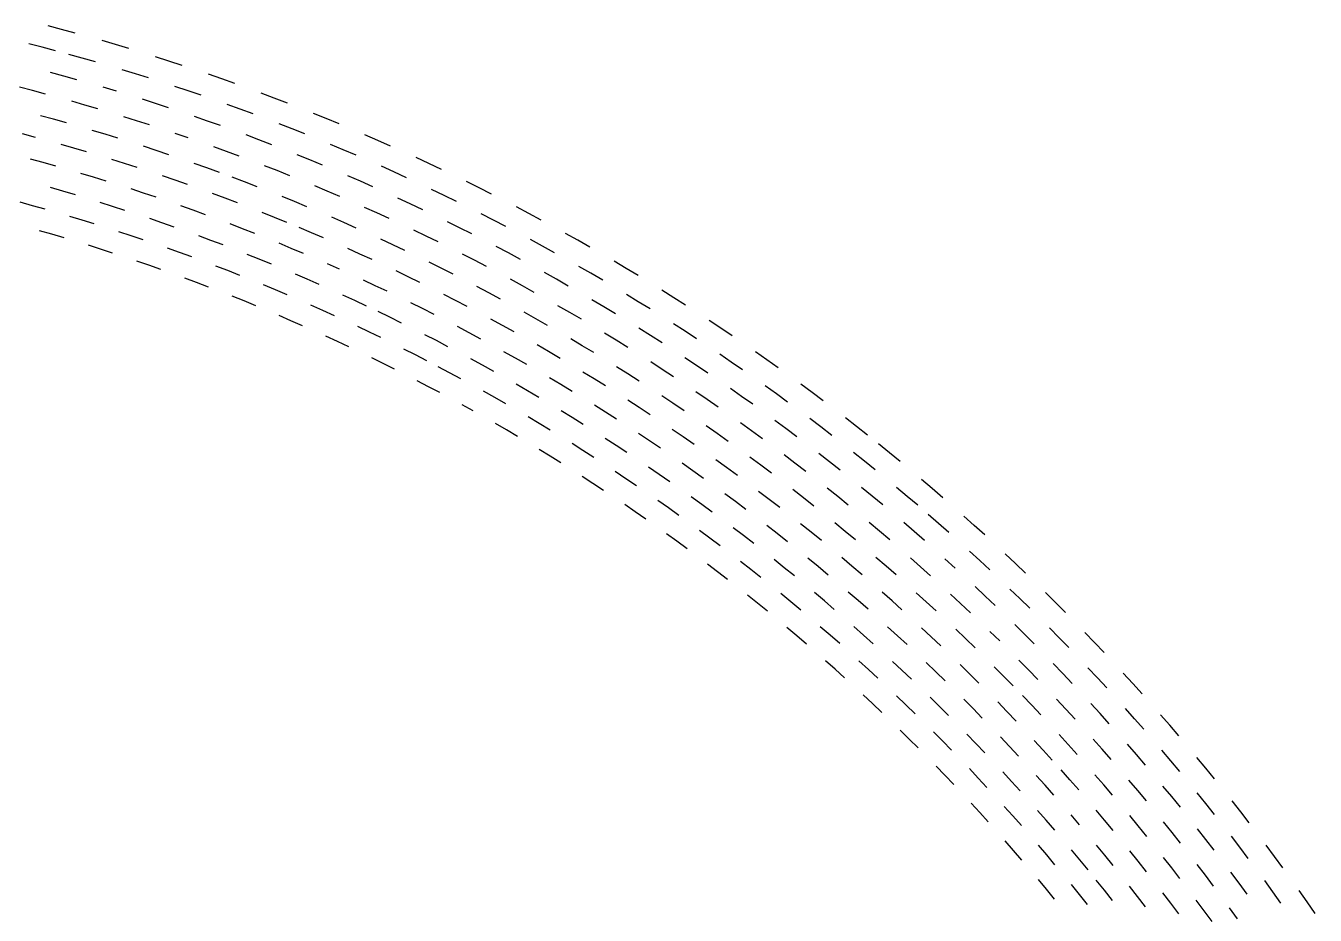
# Model space of a CAD drawing. Header units: metres. Extents: x -298 to 300, y -298 to 299.
# Drawn here: x 73.3 to 246.8, y 169.8 to 289.5 of the extents above; entities that cross this region are included whole.
import ezdxf

# ---------------------------------------------------------------- set-up
doc = ezdxf.new("R2010")
doc.units = ezdxf.units.M

msp = doc.modelspace()

# ---------------------------------------------------------------- linework, layer by layer
for p, q in [((78.100945, 289.0238, -692.8203), (76.28271, 289.50586, -692.8203)), ((79.91607, 288.53027, -692.8203), (78.100945, 289.0238, -692.8203)), ((75.49645, 286.62018, -692.8203), (73.69341, 287.08594, -692.8203)), ((77.29662, 286.14313, -692.8203), (75.49645, 286.62018, -692.8203)), ((85.34258, 286.98157, -692.8203), (83.53698, 287.50916, -692.8203)), ((87.14483, 286.44257, -692.8203), (85.34258, 286.98157, -692.8203)), ((80.88775, 285.1551, -692.8203), (79.09374, 285.65472, -692.8203)), ((82.67864, 284.64417, -692.8203), (80.88775, 285.1551, -692.8203)), ((92.53094, 284.75787, -692.8203), (90.73907, 285.3307, -692.8203)), ((94.319145, 284.17377, -692.8203), (92.53094, 284.75787, -692.8203)), ((78.39385, 282.74524, -692.8203), (76.615166, 283.22925, -692.8203)), ((88.03161, 283.04395, -692.8203), (86.2506, 283.58856, -692.8203)), ((89.809135, 282.48816, -692.8203), (88.03161, 283.04395, -692.8203)), ((99.66143, 282.3542, -692.8203), (97.88445, 282.97192, -692.8203)), ((74.17687, 280.78223, -692.8203), (72.41064, 281.23975, -692.8203)), ((80.16949, 282.25012, -692.8203), (78.39385, 282.74524, -692.8203)), ((85.47729, 280.69775, -692.8203), (83.711296, 281.22632, -692.8203)), ((95.120415, 280.7539, -692.8203), (93.35363, 281.34308, -692.8203)), ((101.43444, 281.72534, -692.8203), (99.66143, 282.3542, -692.8203)), ((75.94024, 280.3136, -692.8203), (74.17687, 280.78223, -692.8203)), ((90.75512, 279.0456, -692.8203), (88.99926, 279.60742, -692.8203)), ((96.88348, 280.15356, -692.8203), (95.120415, 280.7539, -692.8203)), ((106.729485, 279.77197, -692.8203), (104.96856, 280.4342, -692.8203)), ((108.48626, 279.0987, -692.8203), (106.729485, 279.77197, -692.8203)), ((81.21221, 278.8413, -692.8203), (79.45794, 279.34314, -692.8203)), ((82.96331, 278.32855, -692.8203), (81.21221, 278.8413, -692.8203)), ((92.50738, 278.47278, -692.8203), (90.75512, 279.0456, -692.8203)), ((102.14971, 278.28625, -692.8203), (100.39825, 278.91974, -692.8203)), ((103.89727, 277.64185, -692.8203), (102.14971, 278.28625, -692.8203)), ((113.73077, 277.01282, -692.8203), (111.98699, 277.71912, -692.8203)), ((77.005486, 276.92303, -692.8203), (75.26336, 277.39844, -692.8203)), ((78.7445, 276.4367, -692.8203), (77.005486, 276.92303, -692.8203)), ((88.19683, 276.72424, -692.8203), (86.45568, 277.26996, -692.8203)), ((89.93456, 276.16754, -692.8203), (88.19683, 276.72424, -692.8203)), ((97.74218, 276.68848, -692.8203), (96.00097, 277.2942, -692.8203)), ((99.47961, 276.07178, -692.8203), (97.74218, 276.68848, -692.8203)), ((109.115105, 275.6427, -692.8203), (107.38, 276.31995, -692.8203)), ((115.470146, 276.29553, -692.8203), (113.73077, 277.01282, -692.8203)), ((74.58434, 274.48376, -692.8203), (72.85766, 274.94403, -692.8203)), ((83.94305, 274.91223, -692.8203), (82.21343, 275.43127, -692.8203)), ((85.669426, 274.38232, -692.8203), (83.94305, 274.91223, -692.8203)), ((95.126335, 274.43213, -692.8203), (93.39941, 275.02148, -692.8203)), ((104.668144, 274.15637, -692.8203), (102.94262, 274.8058, -692.8203)), ((110.84594, 274.95447, -692.8203), (109.115105, 275.6427, -692.8203)), ((120.66076, 274.0785, -692.8203), (118.93517, 274.82837, -692.8203)), ((79.7467, 273.03815, -692.8203), (78.02892, 273.53082, -692.8203)), ((81.46136, 272.53467, -692.8203), (79.7467, 273.03815, -692.8203)), ((90.82824, 272.72766, -692.8203), (89.112114, 273.29004, -692.8203)), ((92.540825, 272.15454, -692.8203), (90.82824, 272.72766, -692.8203)), ((100.28466, 272.59912, -692.8203), (98.569084, 273.22095, -692.8203)), ((101.99633, 271.96655, -692.8203), (100.28466, 272.59912, -692.8203)), ((106.38958, 273.49622, -692.8203), (104.668144, 274.15637, -692.8203)), ((116.01208, 272.82477, -692.8203), (114.29449, 273.54553, -692.8203)), ((117.72515, 272.09326, -692.8203), (116.01208, 272.82477, -692.8203)), ((122.381584, 273.31775, -692.8203), (120.66076, 274.0785, -692.8203)), ((75.608574, 271.10303, -692.8203), (73.90307, 271.5697, -692.8203)), ((77.31109, 270.62555, -692.8203), (75.608574, 271.10303, -692.8203)), ((86.58593, 270.9596, -692.8203), (84.881035, 271.49536, -692.8203)), ((88.28747, 270.4132, -692.8203), (86.58593, 270.9596, -692.8203)), ((97.65661, 270.37067, -692.8203), (95.95507, 270.976, -692.8203)), ((111.52856, 271.451, -692.8203), (109.81982, 272.14355, -692.8203)), ((113.2329, 270.7478, -692.8203), (111.52856, 271.451, -692.8203)), ((127.51513, 270.97083, -692.8203), (125.80883, 271.76385, -692.8203)), ((129.21635, 270.167, -692.8203), (127.51513, 270.97083, -692.8203)), ((82.40038, 269.12915, -692.8203), (80.707085, 269.6386, -692.8203)), ((84.09045, 268.60907, -692.8203), (82.40038, 269.12915, -692.8203)), ((93.37115, 268.70984, -692.8203), (91.68017, 269.28833, -692.8203)), ((99.35436, 269.75464, -692.8203), (97.65661, 270.37067, -692.8203)), ((102.73809, 268.49066, -692.8203), (101.04821, 269.12793, -692.8203)), ((107.10717, 270.0044, -692.8203), (105.40771, 270.6692, -692.8203)), ((108.80248, 269.32898, -692.8203), (107.10717, 270.0044, -692.8203)), ((118.319084, 268.57397, -692.8203), (116.62823, 269.3092, -692.8203)), ((122.83642, 269.83435, -692.8203), (121.13738, 270.59802, -692.8203)), ((124.53057, 269.05994, -692.8203), (122.83642, 269.83435, -692.8203)), ((78.27239, 267.2373, -692.8203), (76.59112, 267.72083, -692.8203)), ((89.14074, 266.98517, -692.8203), (87.460686, 267.537, -692.8203)), ((95.058464, 268.12085, -692.8203), (93.37115, 268.70984, -692.8203)), ((104.42394, 267.8427, -692.8203), (102.73809, 268.49066, -692.8203)), ((113.86266, 267.23895, -692.8203), (112.18029, 267.94623, -692.8203)), ((120.0053, 267.82806, -692.8203), (118.319084, 268.57397, -692.8203)), ((129.58366, 266.67316, -692.8203), (127.90429, 267.47937, -692.8203)), ((134.28941, 267.6917, -692.8203), (132.60362, 268.52747, -692.8203)), ((135.97002, 266.8454, -692.8203), (134.28941, 267.6917, -692.8203)), ((74.20287, 265.28528, -692.8203), (72.53399, 265.7433, -692.8203)), ((79.950676, 266.74316, -692.8203), (78.27239, 267.2373, -692.8203)), ((84.96636, 265.1977, -692.8203), (83.29772, 265.7234, -692.8203)), ((90.81725, 266.42273, -692.8203), (89.14074, 266.98517, -692.8203)), ((100.09789, 266.29016, -692.8203), (98.42193, 266.91095, -692.8203)), ((101.76995, 265.65887, -692.8203), (100.09789, 266.29016, -692.8203)), ((109.45672, 265.83557, -692.8203), (107.78332, 266.51514, -692.8203)), ((111.12585, 265.1454, -692.8203), (109.45672, 265.83557, -692.8203)), ((115.54052, 266.52112, -692.8203), (113.86266, 267.23895, -692.8203)), ((125.03545, 265.52698, -692.8203), (123.36352, 266.30457, -692.8203)), ((131.25792, 265.85645, -692.8203), (129.58366, 266.67316, -692.8203)), ((75.86895, 264.81677, -692.8203), (74.20287, 265.28528, -692.8203)), ((80.84899, 263.3485, -692.8203), (79.19201, 263.8484, -692.8203)), ((86.63177, 264.6615, -692.8203), (84.96636, 265.1977, -692.8203)), ((95.82537, 264.67236, -692.8203), (94.15966, 265.26636, -692.8203)), ((97.4873, 264.068, -692.8203), (95.82537, 264.67236, -692.8203)), ((106.76202, 263.70215, -692.8203), (105.102104, 264.36487, -692.8203)), ((120.546745, 264.30444, -692.8203), (118.88262, 265.05383, -692.8203)), ((122.20611, 263.54468, -692.8203), (120.546745, 264.30444, -692.8203)), ((126.702446, 264.73895, -692.8203), (125.03545, 265.52698, -692.8203)), ((136.24962, 263.34332, -692.8203), (134.59093, 264.19153, -692.8203)), ((140.97948, 264.2433, -692.8203), (139.31511, 265.12115, -692.8203)), ((142.63835, 263.35498, -692.8203), (140.97948, 264.2433, -692.8203)), ((82.5028, 262.83832, -692.8203), (80.84899, 263.3485, -692.8203)), ((91.60729, 262.99042, -692.8203), (89.95226, 263.55786, -692.8203)), ((93.25872, 262.41254, -692.8203), (91.60729, 262.99042, -692.8203)), ((102.450066, 262.19226, -692.8203), (100.799736, 262.82788, -692.8203)), ((104.09637, 261.54626, -692.8203), (102.450066, 262.19226, -692.8203)), ((108.41778, 263.029, -692.8203), (106.76202, 263.70215, -692.8203)), ((111.716484, 261.65155, -692.8203), (110.06927, 262.34546, -692.8203)), ((116.106804, 263.01233, -692.8203), (114.45092, 263.73376, -692.8203)), ((117.75811, 262.2804, -692.8203), (116.106804, 263.01233, -692.8203)), ((131.67339, 262.31213, -692.8203), (130.02147, 263.13147, -692.8203)), ((133.32018, 261.48242, -692.8203), (131.67339, 262.31213, -692.8203)), ((137.90288, 262.48474, -692.8203), (136.24962, 263.34332, -692.8203)), ((76.78936, 261.43884, -692.8203), (75.14452, 261.9132, -692.8203)), ((78.431206, 260.95416, -692.8203), (76.78936, 261.43884, -692.8203)), ((87.44457, 261.24536, -692.8203), (85.80065, 261.78668, -692.8203)), ((89.085075, 260.69373, -692.8203), (87.44457, 261.24536, -692.8203)), ((98.19091, 260.61682, -692.8203), (96.55059, 261.2257, -692.8203)), ((99.827385, 259.99768, -692.8203), (98.19091, 260.61682, -692.8203)), ((113.35931, 260.94727, -692.8203), (111.716484, 261.65155, -692.8203)), ((122.684135, 260.0227, -692.8203), (121.04687, 260.78564, -692.8203)), ((127.155266, 261.20288, -692.8203), (125.51043, 261.99384, -692.8203)), ((128.79509, 260.4016, -692.8203), (127.155266, 261.20288, -692.8203)), ((142.83, 259.84692, -692.8203), (141.19316, 260.73645, -692.8203)), ((147.58104, 260.6277, -692.8203), (145.9392, 261.54712, -692.8203)), ((149.21715, 259.69788, -692.8203), (147.58104, 260.6277, -692.8203)), ((83.33813, 259.43835, -692.8203), (81.70568, 259.95386, -692.8203)), ((84.96734, 258.91254, -692.8203), (83.33813, 259.43835, -692.8203)), ((93.98553, 258.97705, -692.8203), (92.355644, 259.5595, -692.8203)), ((95.61175, 258.38428, -692.8203), (93.98553, 258.97705, -692.8203)), ((104.713066, 258.0785, -692.8203), (103.08849, 258.72845, -692.8203)), ((109.01061, 259.54633, -692.8203), (107.3767, 260.22327, -692.8203)), ((110.64025, 258.85913, -692.8203), (109.01061, 259.54633, -692.8203)), ((118.26086, 258.77277, -692.8203), (116.63152, 259.50787, -692.8203)), ((119.88549, 258.02747, -692.8203), (118.26086, 258.77277, -692.8203)), ((124.31658, 259.2495, -692.8203), (122.684135, 260.0227, -692.8203)), ((133.684, 257.93604, -692.8203), (132.05956, 258.76813, -692.8203)), ((138.22874, 258.9314, -692.8203), (136.59789, 259.792, -692.8203)), ((139.85417, 258.0605, -692.8203), (138.22874, 258.9314, -692.8203)), ((144.46129, 258.94702, -692.8203), (142.83, 259.84692, -692.8203)), ((89.83483, 257.2738, -692.8203), (88.21575, 257.8302, -692.8203)), ((91.45037, 256.70715, -692.8203), (89.83483, 257.2738, -692.8203)), ((100.467705, 256.54492, -692.8203), (98.8529, 257.1682, -692.8203)), ((106.33355, 257.41833, -692.8203), (104.713066, 258.0785, -692.8203)), ((115.50286, 256.7362, -692.8203), (113.88647, 257.45404, -692.8203)), ((129.1845, 256.86865, -692.8203), (127.56689, 257.6725, -692.8203)), ((130.7971, 256.0547, -692.8203), (129.1845, 256.86865, -692.8203)), ((135.30327, 257.09375, -692.8203), (133.684, 257.93604, -692.8203)), ((149.32079, 256.18604, -692.8203), (147.70671, 257.11652, -692.8203)), ((154.08995, 256.84717, -692.8203), (152.47166, 257.80762, -692.8203)), ((96.27538, 254.94658, -692.8203), (94.67071, 255.54356, -692.8203)), ((102.078545, 255.91148, -692.8203), (100.467705, 256.54492, -692.8203)), ((111.16967, 255.37694, -692.8203), (109.56188, 256.0675, -692.8203)), ((112.773125, 254.67625, -692.8203), (111.16967, 255.37694, -692.8203)), ((120.32476, 254.52202, -692.8203), (118.7221, 255.27019, -692.8203)), ((124.73107, 255.73033, -692.8203), (123.12072, 256.50623, -692.8203)), ((126.3366, 254.94438, -692.8203), (124.73107, 255.73033, -692.8203)), ((140.12889, 254.50603, -692.8203), (138.52574, 255.37871, -692.8203)), ((144.69731, 255.38676, -692.8203), (143.08855, 256.28815, -692.8203)), ((146.3004, 254.47527, -692.8203), (144.69731, 255.38676, -692.8203)), ((150.92894, 255.24535, -692.8203), (149.32079, 256.18604, -692.8203)), ((155.7022, 255.87651, -692.8203), (154.08995, 256.84717, -692.8203)), ((97.876274, 254.33952, -692.8203), (96.27538, 254.94658, -692.8203)), ((106.886955, 253.95055, -692.8203), (105.28826, 254.61424, -692.8203)), ((108.48144, 253.27684, -692.8203), (106.886955, 253.95055, -692.8203)), ((121.92272, 253.76378, -692.8203), (120.32476, 254.52202, -692.8203)), ((135.60387, 253.55211, -692.8203), (134.00682, 254.39635, -692.8203)), ((137.19554, 252.69786, -692.8203), (135.60387, 253.55211, -692.8203)), ((141.72655, 253.62328, -692.8203), (140.12889, 254.50603, -692.8203)), ((160.502, 252.9041, -692.8203), (158.90831, 253.90495, -692.8203)), ((102.65569, 252.45811, -692.8203), (101.06646, 253.09526, -692.8203)), ((104.24084, 251.81102, -692.8203), (102.65569, 252.45811, -692.8203)), ((113.23925, 251.1956, -692.8203), (111.65771, 251.89928, -692.8203)), ((117.55663, 252.51384, -692.8203), (115.96667, 253.24467, -692.8203)), ((119.14202, 251.77306, -692.8203), (117.55663, 252.51384, -692.8203)), ((126.68774, 251.429, -692.8203), (125.10424, 252.21721, -692.8203)), ((131.1231, 252.52611, -692.8203), (129.53264, 253.34227, -692.8203)), ((132.70842, 251.70006, -692.8203), (131.1231, 252.52611, -692.8203)), ((146.48582, 250.91502, -692.8203), (144.90501, 251.82774, -692.8203)), ((151.07506, 251.68059, -692.8203), (149.48936, 252.62218, -692.8203)), ((152.65477, 250.72905, -692.8203), (151.07506, 251.68059, -692.8203)), ((155.7177, 252.36302, -692.8203), (154.12749, 253.33385, -692.8203)), ((157.3018, 251.38219, -692.8203), (155.7177, 252.36302, -692.8203)), ((162.08946, 251.89323, -692.8203), (160.502, 252.9041, -692.8203)), ((108.97167, 249.81004, -692.8203), (107.39892, 250.48692, -692.8203)), ((114.81646, 250.48198, -692.8203), (113.23925, 251.1956, -692.8203)), ((122.2987, 250.26164, -692.8203), (120.72271, 251.02232, -692.8203)), ((123.86993, 249.49107, -692.8203), (122.2987, 250.26164, -692.8203)), ((128.26616, 250.63078, -692.8203), (126.68774, 251.429, -692.8203)), ((137.43285, 249.16222, -692.8203), (135.86333, 250.01805, -692.8203)), ((141.9381, 250.07518, -692.8203), (140.36272, 250.95934, -692.8203)), ((143.50792, 249.18114, -692.8203), (141.9381, 250.07518, -692.8203)), ((148.06078, 249.99236, -692.8203), (146.48582, 250.91502, -692.8203)), ((110.540215, 249.12328, -692.8203), (108.97167, 249.81004, -692.8203)), ((119.52062, 248.28178, -692.8203), (117.95721, 249.02501, -692.8203)), ((121.07946, 247.52873, -692.8203), (119.52062, 248.28178, -692.8203)), ((132.97118, 248.17693, -692.8203), (131.40794, 249.00475, -692.8203)), ((138.99693, 248.2965, -692.8203), (137.43285, 249.16222, -692.8203)), ((157.3579, 247.81517, -692.8203), (155.79625, 248.79631, -692.8203)), ((162.01683, 248.38036, -692.8203), (160.45146, 249.39085, -692.8203)), ((163.57585, 247.35997, -692.8203), (162.01683, 248.38036, -692.8203)), ((166.81322, 248.80101, -692.8203), (165.2451, 249.84166, -692.8203)), ((168.3748, 247.75053, -692.8203), (166.81322, 248.80101, -692.8203)), ((115.219475, 247.00395, -692.8203), (113.66418, 247.7202, -692.8203)), ((116.770256, 246.27794, -692.8203), (115.219475, 247.00395, -692.8203)), ((128.55406, 247.12029, -692.8203), (126.99767, 247.92033, -692.8203)), ((130.10545, 246.31041, -692.8203), (128.55406, 247.12029, -692.8203)), ((134.52916, 247.33928, -692.8203), (132.97118, 248.17693, -692.8203)), ((143.65636, 245.64061, -692.8203), (142.10875, 246.53563, -692.8203)), ((148.18321, 246.44005, -692.8203), (146.63048, 247.36351, -692.8203)), ((152.75072, 247.1652, -692.8203), (151.19334, 248.11742, -692.8203)), ((154.30211, 246.20323, -692.8203), (152.75072, 247.1652, -692.8203)), ((158.91331, 246.8242, -692.8203), (157.3579, 247.81517, -692.8203)), ((121.39501, 244.04161, -692.8203), (119.85815, 244.79674, -692.8203)), ((125.727104, 245.21092, -692.8203), (124.18273, 245.99321, -692.8203)), ((127.26653, 244.41887, -692.8203), (125.727104, 245.21092, -692.8203)), ((139.17113, 244.7678, -692.8203), (137.6292, 245.63469, -692.8203)), ((140.70769, 243.89128, -692.8203), (139.17113, 244.7678, -692.8203)), ((145.19823, 244.73582, -692.8203), (143.65636, 245.64061, -692.8203)), ((149.73009, 245.50676, -692.8203), (148.18321, 246.44005, -692.8203)), ((163.54185, 243.7929, -692.8203), (162.00536, 244.81303, -692.8203)), ((168.2141, 244.24046, -692.8203), (166.67455, 245.29002, -692.8203)), ((173.01958, 244.54045, -692.8203), (171.47801, 245.62022, -692.8203)), ((122.92718, 243.27684, -692.8203), (121.39501, 244.04161, -692.8203)), ((130.33037, 242.80583, -692.8203), (128.80101, 243.61717, -692.8203)), ((134.7288, 243.82256, -692.8203), (133.19292, 244.66154, -692.8203)), ((136.25945, 242.97398, -692.8203), (134.7288, 243.82256, -692.8203)), ((154.33531, 242.64891, -692.8203), (152.8062, 243.61119, -692.8203)), ((158.91966, 243.25902, -692.8203), (157.38664, 244.2501, -692.8203)), ((160.44646, 242.25835, -692.8203), (158.91966, 243.25902, -692.8203)), ((165.07195, 242.76317, -692.8203), (163.54185, 243.7929, -692.8203)), ((169.74706, 243.1812, -692.8203), (168.2141, 244.24046, -692.8203)), ((174.5543, 243.45103, -692.8203), (173.01958, 244.54045, -692.8203)), ((127.4945, 240.92491, -692.8203), (125.97692, 241.71849, -692.8203)), ((131.85466, 241.98485, -692.8203), (130.33037, 242.80583, -692.8203)), ((140.81895, 240.37059, -692.8203), (139.30455, 241.24797, -692.8203)), ((145.2838, 241.20384, -692.8203), (143.76402, 242.10924, -692.8203)), ((149.78966, 241.96361, -692.8203), (148.265, 242.89726, -692.8203)), ((151.3084, 241.02031, -692.8203), (149.78966, 241.96361, -692.8203)), ((155.85832, 241.67705, -692.8203), (154.33531, 242.64891, -692.8203)), ((179.11717, 240.1251, -692.8203), (177.60313, 241.24327, -692.8203)), ((129.00694, 240.12181, -692.8203), (127.4945, 240.92491, -692.8203)), ((136.39622, 239.46477, -692.8203), (134.88768, 240.31432, -692.8203)), ((142.32787, 239.48375, -692.8203), (140.81895, 240.37059, -692.8203)), ((146.79784, 240.28893, -692.8203), (145.2838, 241.20384, -692.8203)), ((160.39037, 238.70427, -692.8203), (158.88597, 239.7047, -692.8203)), ((164.98882, 239.1989, -692.8203), (163.48106, 240.2282, -692.8203)), ((169.62303, 239.61638, -692.8203), (168.1126, 240.67485, -692.8203)), ((171.12682, 238.54845, -692.8203), (169.62303, 239.61638, -692.8203)), ((174.30565, 239.9459, -692.8203), (172.7929, 241.03392, -692.8203)), ((175.81157, 238.8485, -692.8203), (174.30565, 239.9459, -692.8203)), ((180.62407, 238.99736, -692.8203), (179.11717, 240.1251, -692.8203)), ((133.5139, 237.65575, -692.8203), (132.01677, 238.48723, -692.8203)), ((137.89952, 238.60576, -692.8203), (136.39622, 239.46477, -692.8203)), ((151.30522, 237.48723, -692.8203), (149.80864, 238.43059, -692.8203)), ((155.82884, 238.1334, -692.8203), (154.32805, 239.10521, -692.8203)), ((157.32347, 237.15227, -692.8203), (155.82884, 238.1334, -692.8203)), ((161.8886, 237.69438, -692.8203), (160.39037, 238.70427, -692.8203)), ((166.49004, 238.16014, -692.8203), (164.98882, 239.1989, -692.8203)), ((142.37651, 235.97221, -692.8203), (140.8897, 236.85942, -692.8203)), ((146.82072, 236.76659, -692.8203), (145.32878, 237.68169, -692.8203)), ((148.30693, 235.84203, -692.8203), (146.82072, 236.76659, -692.8203)), ((152.79588, 236.53453, -692.8203), (151.30522, 237.48723, -692.8203)), ((170.95421, 234.98735, -692.8203), (169.47276, 236.0543, -692.8203)), ((175.59758, 235.2882, -692.8203), (174.11418, 236.38426, -692.8203)), ((180.28758, 235.4995, -692.8203), (178.8026, 236.62523, -692.8203)), ((185.10204, 235.55772, -692.8203), (183.61662, 236.71361, -692.8203)), ((137.97374, 235.10509, -692.8203), (136.49242, 235.96465, -692.8203)), ((139.44957, 234.23619, -692.8203), (137.97374, 235.10509, -692.8203)), ((143.85777, 235.07567, -692.8203), (142.37651, 235.97221, -692.8203)), ((157.23155, 233.62035, -692.8203), (155.75914, 234.60106, -692.8203)), ((161.77013, 234.15257, -692.8203), (160.29417, 235.16179, -692.8203)), ((166.34471, 234.6085, -692.8203), (164.86583, 235.64647, -692.8203)), ((167.81712, 233.56126, -692.8203), (166.34471, 234.6085, -692.8203)), ((172.42894, 233.91112, -692.8203), (170.95421, 234.98735, -692.8203)), ((177.07414, 234.18272, -692.8203), (175.59758, 235.2882, -692.8203)), ((181.76549, 234.36449, -692.8203), (180.28758, 235.4995, -692.8203)), ((186.58025, 234.39244, -692.8203), (185.10204, 235.55772, -692.8203)), ((148.26744, 232.3303, -692.8203), (146.80327, 233.25468, -692.8203)), ((152.73027, 233.01268, -692.8203), (151.26176, 233.96507, -692.8203)), ((154.19286, 232.05101, -692.8203), (152.73027, 233.01268, -692.8203)), ((158.69786, 232.63042, -692.8203), (157.23155, 233.62035, -692.8203)), ((163.23973, 233.13408, -692.8203), (161.77013, 234.15257, -692.8203)), ((189.51451, 232.0341, -692.8203), (188.05107, 233.21788, -692.8203)), ((143.84404, 231.5742, -692.8203), (142.38481, 232.47075, -692.8203)), ((145.29771, 230.66844, -692.8203), (143.84404, 231.5742, -692.8203)), ((149.7257, 231.39677, -692.8203), (148.26744, 232.3303, -692.8203)), ((167.60979, 230.02348, -692.8203), (166.15959, 231.0695, -692.8203)), ((172.1945, 230.36424, -692.8203), (170.74205, 231.43907, -692.8203)), ((176.81218, 230.62706, -692.8203), (175.35796, 231.73094, -692.8203)), ((181.46178, 230.81102, -692.8203), (180.00627, 231.94408, -692.8203)), ((186.15611, 230.90398, -692.8203), (184.69981, 232.0667, -692.8203)), ((187.60509, 229.73216, -692.8203), (186.15611, 230.90398, -692.8203)), ((190.97057, 230.84117, -692.8203), (189.51451, 232.0341, -692.8203)), ((154.06517, 228.54137, -692.8203), (152.62462, 229.5023, -692.8203)), ((158.54393, 229.11125, -692.8203), (157.09972, 230.10033, -692.8203)), ((159.98192, 228.11314, -692.8203), (158.54393, 229.11125, -692.8203)), ((163.05919, 229.60558, -692.8203), (161.61174, 230.62303, -692.8203)), ((164.50017, 228.57909, -692.8203), (163.05919, 229.60558, -692.8203)), ((169.05333, 228.96837, -692.8203), (167.60979, 230.02348, -692.8203)), ((173.64018, 229.28026, -692.8203), (172.1945, 230.36424, -692.8203)), ((178.25938, 229.51408, -692.8203), (176.81218, 230.62706, -692.8203)), ((182.91014, 229.66881, -692.8203), (181.46178, 230.81102, -692.8203)), ((149.62407, 227.89671, -692.8203), (148.18773, 228.8297, -692.8203)), ((151.05455, 226.9547, -692.8203), (149.62407, 227.89671, -692.8203)), ((155.49962, 227.57146, -692.8203), (154.06517, 228.54137, -692.8203)), ((191.90758, 226.16222, -692.8203), (190.48088, 227.36125, -692.8203)), ((195.29326, 227.20763, -692.8203), (193.85997, 228.4279, -692.8203)), ((164.25786, 225.06487, -692.8203), (162.83891, 226.08989, -692.8203)), ((168.78429, 225.44548, -692.8203), (167.36278, 226.49901, -692.8203)), ((173.34404, 225.74883, -692.8203), (171.92052, 226.83098, -692.8203)), ((174.76073, 224.6577, -692.8203), (173.34404, 225.74883, -692.8203)), ((177.93602, 225.97417, -692.8203), (176.51097, 227.08519, -692.8203)), ((179.35405, 224.85417, -692.8203), (177.93602, 225.97417, -692.8203)), ((182.55894, 226.12077, -692.8203), (181.13286, 227.26085, -692.8203)), ((183.97783, 224.97166, -692.8203), (182.55894, 226.12077, -692.8203)), ((187.21178, 226.18773, -692.8203), (185.78514, 227.3571, -692.8203)), ((188.63103, 225.00938, -692.8203), (187.21178, 226.18773, -692.8203)), ((193.3267, 224.95433, -692.8203), (191.90758, 226.16222, -692.8203)), ((196.71886, 225.97844, -692.8203), (195.29326, 227.20763, -692.8203)), ((155.31017, 224.075, -692.8203), (153.89763, 225.04381, -692.8203)), ((156.71654, 223.09734, -692.8203), (155.31017, 224.075, -692.8203)), ((159.7661, 224.60777, -692.8203), (158.35014, 225.6046, -692.8203)), ((161.17577, 223.60204, -692.8203), (159.7661, 224.60777, -692.8203)), ((165.6704, 224.03087, -692.8203), (164.25786, 225.06487, -692.8203)), ((170.19908, 224.38304, -692.8203), (168.78429, 225.44548, -692.8203)), ((174.40324, 221.14262, -692.8203), (173.00865, 222.23155, -692.8203)), ((178.96935, 221.33122, -692.8203), (177.57341, 222.44884, -692.8203)), ((183.5656, 221.44096, -692.8203), (182.16893, 222.58751, -692.8203)), ((188.1909, 221.4713, -692.8203), (186.79381, 222.6469, -692.8203)), ((192.84404, 221.42119, -692.8203), (191.44725, 222.62608, -692.8203)), ((196.14207, 222.51176, -692.8203), (194.7382, 223.73747, -692.8203)), ((197.53825, 221.27727, -692.8203), (196.14207, 222.51176, -692.8203)), ((200.94908, 222.23729, -692.8203), (199.54686, 223.49321, -692.8203)), ((202.34343, 220.97258, -692.8203), (200.94908, 222.23729, -692.8203)), ((160.8986, 220.11143, -692.8203), (159.51085, 221.11546, -692.8203)), ((165.36668, 220.53197, -692.8203), (163.97612, 221.56413, -692.8203)), ((166.75072, 219.49107, -692.8203), (165.36668, 220.53197, -692.8203)), ((169.86864, 220.87596, -692.8203), (168.47581, 221.93639, -692.8203)), ((171.25475, 219.80675, -692.8203), (169.86864, 220.87596, -692.8203)), ((175.791, 220.0449, -692.8203), (174.40324, 221.14262, -692.8203)), ((180.3582, 220.20476, -692.8203), (178.96935, 221.33122, -692.8203)), ((184.95512, 220.28569, -692.8203), (183.5656, 221.44096, -692.8203)), ((189.58049, 220.28685, -692.8203), (188.1909, 221.4713, -692.8203)), ((194.23326, 220.20757, -692.8203), (192.84404, 221.42119, -692.8203)), ((162.28001, 219.09868, -692.8203), (160.8986, 220.11143, -692.8203)), ((201.67986, 217.52135, -692.8203), (200.30717, 218.78203, -692.8203)), ((166.38591, 216.00853, -692.8203), (165.02379, 217.04716, -692.8203)), ((170.86327, 216.31657, -692.8203), (169.49907, 217.38335, -692.8203)), ((175.37254, 216.54723, -692.8203), (174.00682, 217.64238, -692.8203)), ((179.91258, 216.69969, -692.8203), (178.5457, 217.82341, -692.8203)), ((184.48204, 216.77342, -692.8203), (183.11461, 217.92583, -692.8203)), ((189.07976, 216.76756, -692.8203), (187.71227, 217.9489, -692.8203)), ((193.70445, 216.68156, -692.8203), (192.33733, 217.89195, -692.8203)), ((198.35497, 216.51445, -692.8203), (196.98882, 217.75414, -692.8203)), ((203.0446, 216.25212, -692.8203), (201.67986, 217.52135, -692.8203)), ((206.47844, 217.1262, -692.8203), (205.10814, 218.41698, -692.8203)), ((207.84062, 215.82677, -692.8203), (206.47844, 217.1262, -692.8203)), ((167.74156, 214.96129, -692.8203), (166.38591, 216.00853, -692.8203)), ((172.22075, 215.2412, -692.8203), (170.86327, 216.31657, -692.8203)), ((176.73143, 215.44347, -692.8203), (175.37254, 216.54723, -692.8203)), ((181.27232, 215.56749, -692.8203), (179.91258, 216.69969, -692.8203)), ((185.84227, 215.61241, -692.8203), (184.48204, 216.77342, -692.8203)), ((190.4398, 215.57768, -692.8203), (189.07976, 216.76756, -692.8203)), ((195.06395, 215.46251, -692.8203), (193.70445, 216.68156, -692.8203)), ((202.40648, 212.74425, -692.8203), (201.06389, 214.00945, -692.8203)), ((207.09068, 212.39317, -692.8203), (205.75005, 213.68797, -692.8203)), ((171.76866, 211.76878, -692.8203), (170.43297, 212.84142, -692.8203)), ((173.09758, 210.68779, -692.8203), (171.76866, 211.76878, -692.8203)), ((176.25243, 211.96416, -692.8203), (174.91539, 213.06493, -692.8203)), ((177.58257, 210.85497, -692.8203), (176.25243, 211.96416, -692.8203)), ((180.76622, 212.08128, -692.8203), (179.42833, 213.2105, -692.8203)), ((182.09703, 210.94371, -692.8203), (180.76622, 212.08128, -692.8203)), ((185.3087, 212.11961, -692.8203), (183.9705, 213.27739, -692.8203)), ((186.6397, 210.95348, -692.8203), (185.3087, 212.11961, -692.8203)), ((189.87877, 212.07835, -692.8203), (188.54063, 213.26488, -692.8203)), ((191.20934, 210.88353, -692.8203), (189.87877, 212.07835, -692.8203)), ((194.47496, 211.9569, -692.8203), (193.1375, 213.17229, -692.8203)), ((195.8048, 210.73314, -692.8203), (194.47496, 211.9569, -692.8203)), ((199.09612, 211.75462, -692.8203), (197.75981, 212.99901, -692.8203)), ((200.4246, 210.50175, -692.8203), (199.09612, 211.75462, -692.8203)), ((203.74113, 211.47057, -692.8203), (202.40648, 212.74425, -692.8203)), ((208.42314, 211.08995, -692.8203), (207.09068, 212.39317, -692.8203)), ((211.87785, 211.87755, -692.8203), (210.54039, 213.20238, -692.8203)), ((213.20695, 210.5443, -692.8203), (211.87785, 211.87755, -692.8203)), ((177.04338, 207.395, -692.8203), (175.73503, 208.50084, -692.8203)), ((181.53075, 207.47752, -692.8203), (180.22179, 208.61156, -692.8203)), ((186.04619, 207.48112, -692.8203), (184.73705, 208.6436, -692.8203)), ((190.58836, 207.40514, -692.8203), (189.27953, 208.59618, -692.8203)), ((195.15599, 207.24901, -692.8203), (193.848, 208.46873, -692.8203)), ((207.69676, 207.5996, -692.8203), (206.38628, 208.89818, -692.8203)), ((212.37114, 207.13042, -692.8203), (211.06346, 208.4586, -692.8203)), ((178.34477, 206.28087, -692.8203), (177.04338, 207.395, -692.8203)), ((182.83263, 206.33519, -692.8203), (181.53075, 207.47752, -692.8203)), ((187.348, 206.31041, -692.8203), (186.04619, 207.48112, -692.8203)), ((191.88963, 206.20592, -692.8203), (190.58836, 207.40514, -692.8203)), ((196.45622, 206.02098, -692.8203), (195.15599, 207.24901, -692.8203)), ((199.74779, 207.01195, -692.8203), (198.44127, 208.2606, -692.8203)), ((201.0465, 205.75511, -692.8203), (199.74779, 207.01195, -692.8203)), ((204.36247, 206.69347, -692.8203), (203.05785, 207.97118, -692.8203)), ((208.99901, 206.29271, -692.8203), (207.69676, 207.5996, -692.8203)), ((213.67052, 205.79411, -692.8203), (212.37114, 207.13042, -692.8203)), ((217.14384, 206.49461, -692.8203), (215.84001, 207.85277, -692.8203)), ((218.43907, 205.12828, -692.8203), (217.14384, 206.49461, -692.8203)), ((182.20677, 202.88976, -692.8203), (180.92656, 204.02824, -692.8203)), ((186.69493, 202.85942, -692.8203), (185.41478, 204.02611, -692.8203)), ((191.20909, 202.7495, -692.8203), (189.92955, 203.94456, -692.8203)), ((195.74803, 202.55931, -692.8203), (194.46953, 203.78294, -692.8203)), ((200.31041, 202.28831, -692.8203), (199.03343, 203.54063, -692.8203)), ((204.89488, 201.93584, -692.8203), (203.6201, 203.21703, -692.8203)), ((208.22801, 202.81151, -692.8203), (206.94762, 204.11363, -692.8203)), ((212.85625, 202.32341, -692.8203), (211.57884, 203.65459, -692.8203)), ((217.51787, 201.73643, -692.8203), (216.24388, 203.09703, -692.8203)), ((183.47984, 201.74327, -692.8203), (182.20677, 202.88976, -692.8203)), ((187.96776, 201.68474, -692.8203), (186.69493, 202.85942, -692.8203)), ((192.48119, 201.54637, -692.8203), (191.20909, 202.7495, -692.8203)), ((197.01878, 201.32768, -692.8203), (195.74803, 202.55931, -692.8203)), ((201.57939, 201.028, -692.8203), (200.31041, 202.28831, -692.8203)), ((206.16167, 200.64671, -692.8203), (204.89488, 201.93584, -692.8203)), ((209.50023, 201.50139, -692.8203), (208.22801, 202.81151, -692.8203)), ((214.12535, 200.98418, -692.8203), (212.85625, 202.32341, -692.8203)), ((218.78331, 200.36778, -692.8203), (217.51787, 201.73643, -692.8203)), ((222.27306, 200.98088, -692.8203), (221.00377, 202.37138, -692.8203)), ((223.53368, 199.58238, -692.8203), (222.27306, 200.98088, -692.8203)), ((187.25554, 198.25609, -692.8203), (186.00426, 199.42638, -692.8203)), ((188.49944, 197.07793, -692.8203), (187.25554, 198.25609, -692.8203)), ((191.74162, 198.11284, -692.8203), (190.49113, 199.31139, -692.8203)), ((192.98454, 196.90648, -692.8203), (191.74162, 198.11284, -692.8203)), ((196.2517, 197.88939, -692.8203), (195.00249, 199.11632, -692.8203)), ((197.49315, 196.65465, -692.8203), (196.2517, 197.88939, -692.8203)), ((200.78453, 197.58513, -692.8203), (199.5371, 198.84056, -692.8203)), ((205.33873, 197.19945, -692.8203), (204.09361, 198.4835, -692.8203)), ((208.67076, 198.04466, -692.8203), (207.42027, 199.3496, -692.8203)), ((209.91307, 196.7318, -692.8203), (208.67076, 198.04466, -692.8203)), ((213.2672, 197.52342, -692.8203), (212.01988, 198.85728, -692.8203)), ((217.88176, 196.91899, -692.8203), (216.6381, 198.28197, -692.8203)), ((202.02403, 196.32188, -692.8203), (200.78453, 197.58513, -692.8203)), ((206.57573, 195.90758, -692.8203), (205.33873, 197.19945, -692.8203)), ((214.50609, 196.18169, -692.8203), (213.2672, 197.52342, -692.8203)), ((219.1168, 195.54832, -692.8203), (217.88176, 196.91899, -692.8203)), ((222.52763, 196.21452, -692.8203), (221.2882, 197.6068, -692.8203)), ((223.75829, 194.8145, -692.8203), (222.52763, 196.21452, -692.8203)), ((227.26237, 195.3397, -692.8203), (226.02837, 196.7617, -692.8203)), ((192.18651, 193.49675, -692.8203), (190.96495, 194.69823, -692.8203)), ((196.66765, 193.2407, -692.8203), (195.44762, 194.47032, -692.8203)), ((228.48747, 193.90996, -692.8203), (227.26237, 195.3397, -692.8203)), ((193.40044, 192.28764, -692.8203), (192.18651, 193.49675, -692.8203)), ((197.87993, 192.0034, -692.8203), (196.66765, 193.2407, -692.8203)), ((201.17076, 192.90392, -692.8203), (199.95274, 194.16185, -692.8203)), ((202.3809, 191.63829, -692.8203), (201.17076, 192.90392, -692.8203)), ((205.69463, 192.4857, -692.8203), (204.47911, 193.77214, -692.8203)), ((210.23778, 191.98564, -692.8203), (209.02531, 193.30064, -692.8203)), ((213.59007, 192.74675, -692.8203), (212.37273, 194.08281, -692.8203)), ((214.79906, 191.40306, -692.8203), (213.59007, 192.74675, -692.8203)), ((218.17204, 192.11009, -692.8203), (216.9586, 193.47496, -692.8203)), ((222.77007, 191.38982, -692.8203), (221.56102, 192.78362, -692.8203)), ((206.90202, 191.1917, -692.8203), (205.69463, 192.4857, -692.8203)), ((211.442, 190.66307, -692.8203), (210.23778, 191.98564, -692.8203)), ((219.37694, 190.7376, -692.8203), (218.17204, 192.11009, -692.8203)), ((223.97032, 189.98845, -692.8203), (222.77007, 191.38982, -692.8203)), ((227.39726, 190.56828, -692.8203), (226.19316, 191.99132, -692.8203)), ((232.1085, 189.57475, -692.8203), (230.91057, 191.02739, -692.8203)), ((196.99644, 188.61479, -692.8203), (195.80547, 189.8466, -692.8203)), ((201.4699, 188.24614, -692.8203), (200.28111, 189.50609, -692.8203)), ((213.82542, 187.99522, -692.8203), (212.63792, 189.33287, -692.8203)), ((228.59239, 189.13768, -692.8203), (227.39726, 190.56828, -692.8203)), ((233.29735, 188.11455, -692.8203), (232.1085, 189.57475, -692.8203)), ((198.17973, 187.37547, -692.8203), (196.99644, 188.61479, -692.8203)), ((202.65074, 186.97874, -692.8203), (201.4699, 188.24614, -692.8203)), ((205.96324, 187.79619, -692.8203), (204.7772, 189.0844, -692.8203)), ((207.14122, 186.50047, -692.8203), (205.96324, 187.79619, -692.8203)), ((210.47527, 187.26433, -692.8203), (209.2924, 188.58092, -692.8203)), ((215.0045, 186.65013, -692.8203), (213.82542, 187.99522, -692.8203)), ((218.37492, 187.32677, -692.8203), (217.19151, 188.69304, -692.8203)), ((222.93956, 186.575, -692.8203), (221.76073, 187.97002, -692.8203)), ((211.64983, 185.94029, -692.8203), (210.47527, 187.26433, -692.8203)), ((219.54979, 185.95305, -692.8203), (218.37492, 187.32677, -692.8203)), ((224.1096, 185.17259, -692.8203), (222.93956, 186.575, -692.8203)), ((227.51811, 185.7393, -692.8203), (226.34447, 187.16313, -692.8203)), ((228.68285, 184.30815, -692.8203), (227.51811, 185.7393, -692.8203)), ((232.12364, 184.8012, -692.8203), (230.95561, 186.25407, -692.8203)), ((201.68248, 183.61333, -692.8203), (200.52281, 184.87474, -692.8203)), ((206.14537, 183.13225, -692.8203), (204.98851, 184.42174, -692.8203)), ((233.28246, 183.34099, -692.8203), (232.12364, 184.8012, -692.8203)), ((236.80846, 183.68956, -692.8203), (235.64732, 185.17192, -692.8203)), ((202.83427, 182.34459, -692.8203), (201.68248, 183.61333, -692.8203)), ((207.29405, 181.8355, -692.8203), (206.14537, 183.13225, -692.8203)), ((210.62608, 182.56944, -692.8203), (209.4727, 183.88707, -692.8203)), ((211.77116, 181.24449, -692.8203), (210.62608, 182.56944, -692.8203)), ((215.12334, 181.92424, -692.8203), (213.97392, 183.27019, -692.8203)), ((218.49089, 182.57066, -692.8203), (217.33733, 183.93779, -692.8203)), ((219.63585, 181.19627, -692.8203), (218.49089, 182.57066, -692.8203)), ((223.02226, 181.78795, -692.8203), (221.87346, 183.18358, -692.8203)), ((227.56664, 180.92162, -692.8203), (226.4232, 182.34587, -692.8203)), ((237.96019, 182.19994, -692.8203), (236.80846, 183.68956, -692.8203)), ((224.16222, 180.38512, -692.8203), (223.02226, 181.78795, -692.8203)), ((228.70116, 179.49022, -692.8203), (227.56664, 180.92162, -692.8203)), ((232.12285, 179.97105, -692.8203), (230.98528, 181.42393, -692.8203)), ((206.24156, 178.4954, -692.8203), (205.11388, 179.78563, -692.8203)), ((210.69102, 177.90227, -692.8203), (209.56688, 179.22044, -692.8203)), ((218.52074, 177.84325, -692.8203), (217.39684, 179.21074, -692.8203)), ((233.25133, 178.51097, -692.8203), (232.12285, 179.97105, -692.8203)), ((236.70372, 178.91692, -692.8203), (235.57262, 180.39879, -692.8203)), ((237.82555, 177.42796, -692.8203), (236.70372, 178.91692, -692.8203)), ((241.35918, 177.68791, -692.8203), (240.23558, 179.19902, -692.8203)), ((207.36113, 177.1981, -692.8203), (206.24156, 178.4954, -692.8203)), ((211.80675, 176.57701, -692.8203), (210.69102, 177.90227, -692.8203)), ((215.15623, 177.22691, -692.8203), (214.0363, 178.57317, -692.8203)), ((216.26775, 175.87352, -692.8203), (215.15623, 177.22691, -692.8203)), ((219.63597, 176.4688, -692.8203), (218.52074, 177.84325, -692.8203)), ((223.01878, 177.03032, -692.8203), (221.89989, 178.42607, -692.8203)), ((224.12889, 175.62755, -692.8203), (223.01878, 177.03032, -692.8203)), ((227.5291, 176.1339, -692.8203), (226.4157, 177.55803, -692.8203)), ((242.47319, 176.16972, -692.8203), (241.35918, 177.68791, -692.8203)), ((228.63353, 174.7028, -692.8203), (227.5291, 176.1339, -692.8203)), ((232.0504, 175.15355, -692.8203), (230.94304, 176.60612, -692.8203)), ((236.58134, 174.08861, -692.8203), (235.48058, 175.56975, -692.8203)), ((210.67076, 173.26439, -692.8203), (209.57579, 174.5825, -692.8203)), ((215.10399, 172.55943, -692.8203), (214.01329, 173.90556, -692.8203)), ((218.46513, 173.14604, -692.8203), (217.37071, 174.51323, -692.8203)), ((222.92986, 172.30357, -692.8203), (221.84062, 173.6989, -692.8203)), ((233.1486, 173.69402, -692.8203), (232.0504, 175.15355, -692.8203)), ((237.67278, 172.60063, -692.8203), (236.58134, 174.08861, -692.8203)), ((241.13475, 172.91917, -692.8203), (240.04112, 174.42906, -692.8203)), ((211.75743, 171.93932, -692.8203), (210.67076, 173.26439, -692.8203)), ((216.18614, 171.20653, -692.8203), (215.10399, 172.55943, -692.8203)), ((219.55095, 171.77196, -692.8203), (218.46513, 173.14604, -692.8203)), ((224.01036, 170.90147, -692.8203), (222.92986, 172.30357, -692.8203)), ((227.40617, 171.37773, -692.8203), (226.32262, 172.80125, -692.8203)), ((231.89262, 170.36815, -692.8203), (230.81535, 171.81981, -692.8203)), ((242.21886, 171.40245, -692.8203), (241.13475, 172.91917, -692.8203)), ((245.7578, 171.57353, -692.8203), (244.67253, 173.11247, -692.8203)), ((228.4807, 169.9475, -692.8203), (227.40617, 171.37773, -692.8203)), ((232.9608, 168.90965, -692.8203), (231.89262, 170.36815, -692.8203)), ((236.38792, 169.27434, -692.8203), (235.31737, 170.75438, -692.8203)), ((246.83336, 170.02782, -692.8203), (245.7578, 171.57353, -692.8203))]:
    msp.add_line(p, q)

doc.saveas('drawing.dxf')
